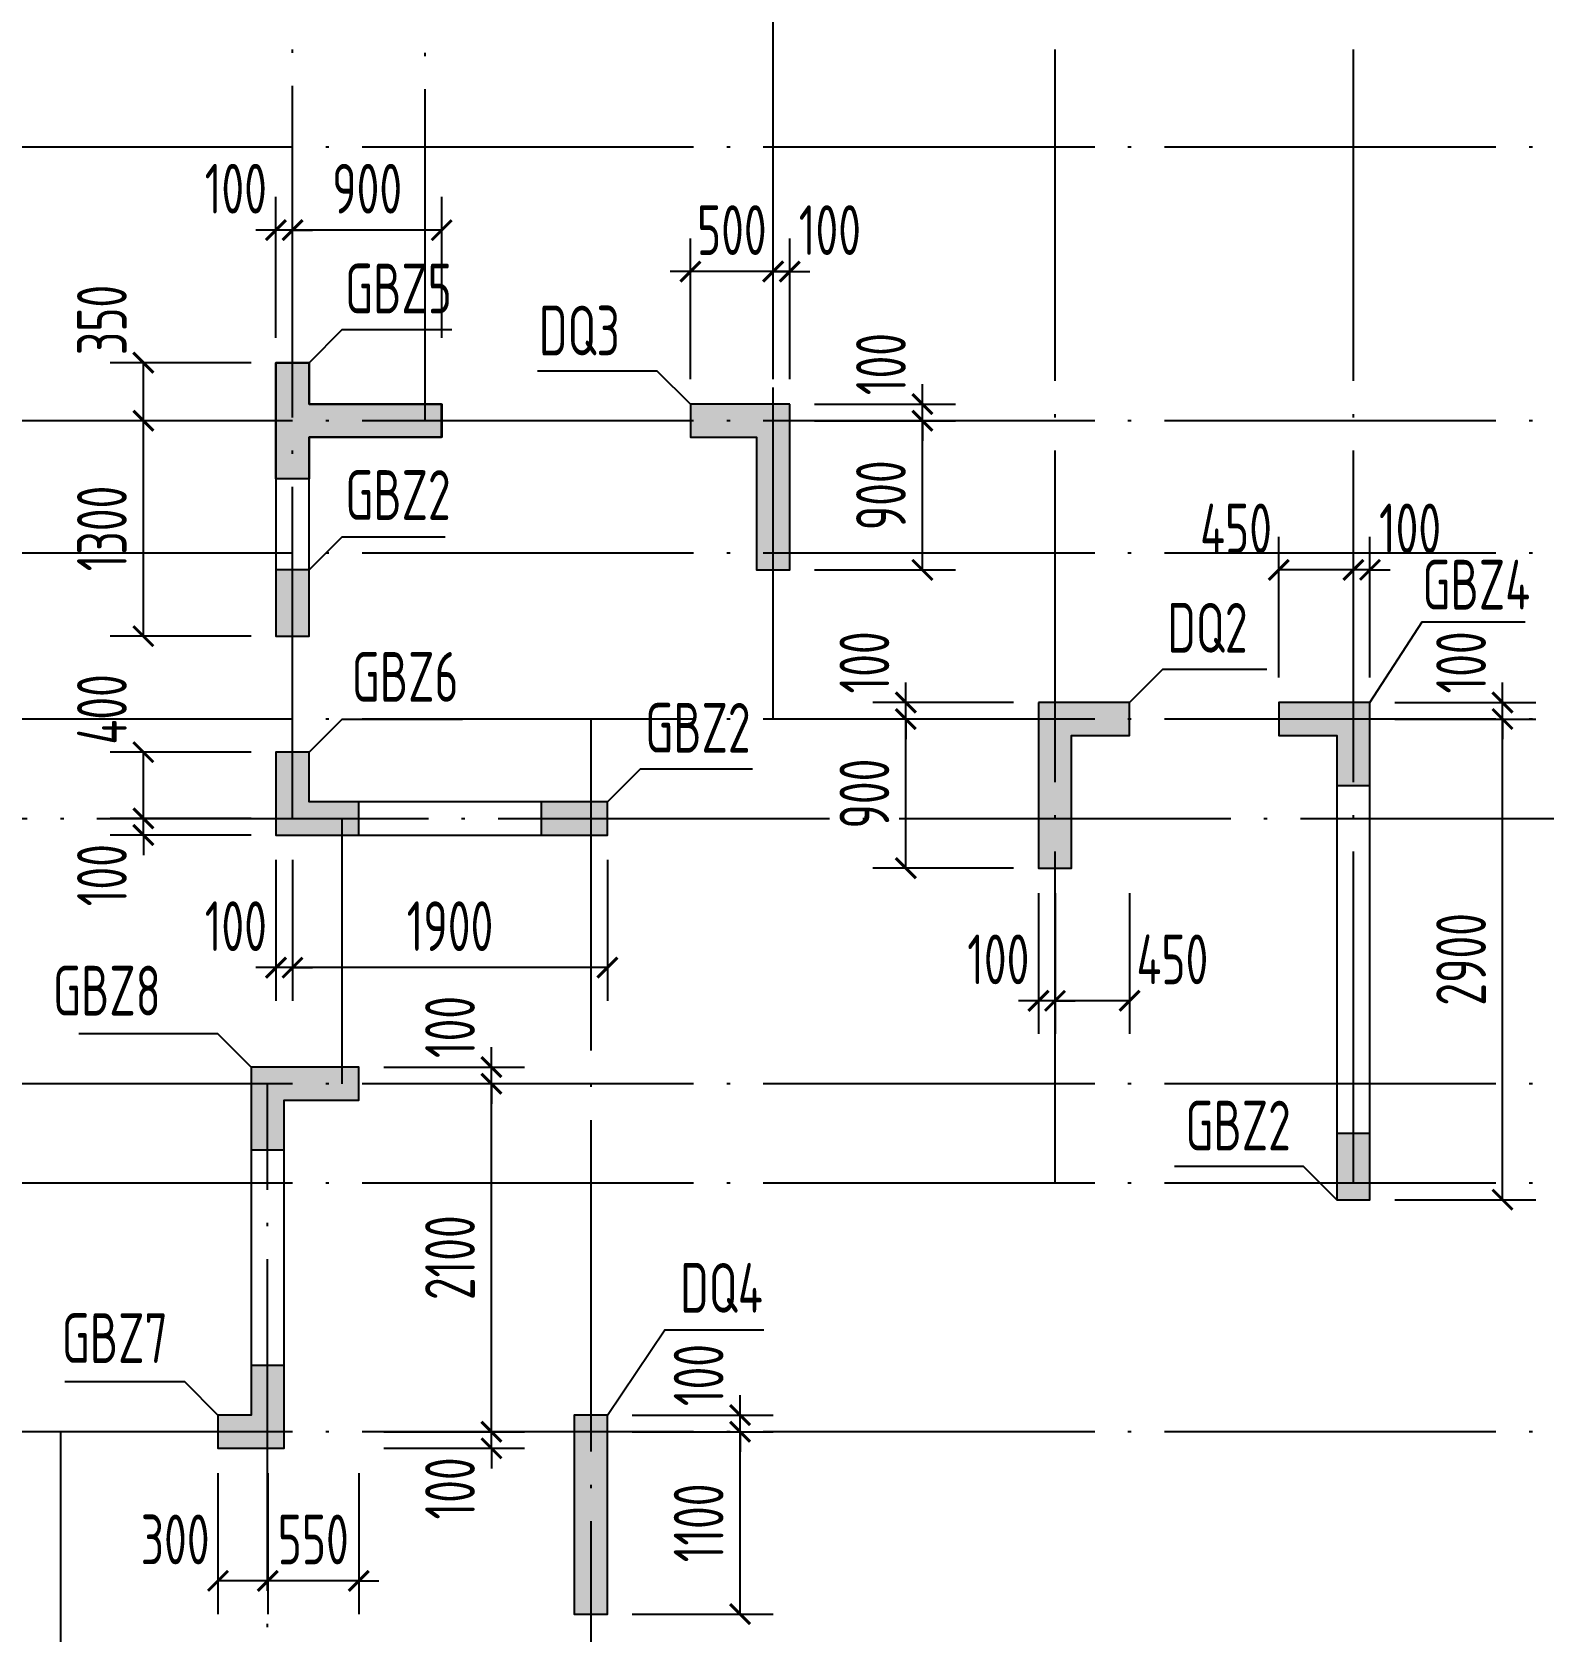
# Model space of a CAD drawing. Extents: x -812054 to 22247, y -644080 to 1003627.
# Drawn here: x -443491 to -434369, y -286469 to -276815 of the extents above; entities that cross this region are included whole.
import ezdxf
from ezdxf.enums import TextEntityAlignment as Align

# ---------------------------------------------------------------- set-up
doc = ezdxf.new("R2010")
doc.units = 0
doc.header["$LTSCALE"] = 1000
doc.linetypes.add('DOTE', pattern=[2.42, 2, -0.2, 0.02, -0.2])
doc.layers.get('0').update_dxf_attribs({"linetype": 'CONTINUOUS'})
doc.layers.get('DEFPOINTS').update_dxf_attribs({"linetype": 'CONTINUOUS'})
for name, color, linetype in [('A-DOTE', 10, 'DOTE'), ('S-Q墙实线', 6, 'CONTINUOUS'), ('S-Q墙标注', 3, 'CONTINUOUS'), ('S-X详图填充', 252, 'CONTINUOUS'), ('S-X详图实线', 4, 'CONTINUOUS'), ('S-Z柱编号', 6, 'CONTINUOUS')]:
    doc.layers.add(name, color=color, linetype=linetype)
doc.styles.add('TSSD_REIN', font='tssdeng.shx', dxfattribs={"width": 0.7, "height": 300, "bigfont": 'tssdchn.shx'})
doc.styles.add('结构文字', font='zstxt.shx', dxfattribs={"width": 0.7, "bigfont": 'zshz.shx'})
doc.dimstyles.new('STRUCK', dxfattribs={"dimtxt": 400, "dimasz": 121, "dimexe": 200, "dimexo": 150, "dimgap": 115, "dimtad": 1, "dimdec": 0, "dimdsep": 46, "dimtxsty": '结构文字', "dimblk": 'ARCHTICK', "dimcen": 400, "dimclrd": 3, "dimclre": 3, "dimclrt": 7, "dimadec": 0, "dimazin": 0, "dimtfac": 1, "dimtdec": 0, "dimtix": 1, "dimtmove": 2, "dimatfit": 3, "dimldrblk": '_DIMX', "dimfxl": 1, "dimtolj": 1, "dimtzin": 0, "dimarcsym": 0})

# ---------------------------------------------------------------- blocks, each defined once
blk = doc.blocks.new('20210726.16395156')
at = {"layer": 'A-DOTE'}
for p, q in [((43500, 13100.3), (43500, 18249.9)), ((44300, 15500), (44300, 18249.9)), ((46400, 13700), (46400, 18249.9)), ((48100, 10900), (48100, 18249.9)), ((49900, 10900), (49900, 18249.9)), ((55600, 17150), (3600, 17150)), ((55600, 15500), (3600, 15500)), ((55600, 14700), (3600, 14700)), ((55600, 13700), (3600, 13700)), ((45299.8, 13700), (45300, 3600)), ((3600, 13100.3), (55600, 13100.3)), ((43800, 11500), (43800, 13100)), ((55600, 11500), (3600, 11500)), ((43350, 3600.2), (43350, 11500)), ((55600, 10900), (3600, 10900)), ((55600, 9400), (3600, 9400)), ((42100, 9400), (42100, 3600))]:
    blk.add_line(p, q, dxfattribs=at)
blk = doc.blocks.new('_ArchTick')
at = {"color": 0, "linetype": 'ByBlock', "const_width": 0.15}
blk.add_lwpolyline([(-0.5, -0.5), (0.5, 0.5)], dxfattribs=at)
blk = doc.blocks.new('*D1750')
at = {"layer": 'DEFPOINTS', "color": 0, "transparency": 16777216}
for p in [(-440018.9, -285260.3), (-439218.9, -285260.3), (-440018.9, -286360.3)]:
    blk.add_point(p, dxfattribs=at)
at = {"layer": 'S-Q墙标注', "color": 3, "lineweight": -2, "transparency": 16777216}
for p, q in [((-439868.9, -285260.3), (-439018.9, -285260.3)), ((-439218.9, -286360.3), (-439218.9, -285260.3)), ((-439868.9, -286360.3), (-439018.9, -286360.3))]:
    blk.add_line(p, q, dxfattribs=at)
at = {"layer": 'S-Q墙标注', "color": 3, "lineweight": -2, "transparency": 16777216, "xscale": 121, "yscale": 121, "zscale": 121}
for p, rotation in [((-439218.9, -285260.3), 90), ((-439218.9, -286360.3), 270)]:
    blk.add_blockref('_ArchTick', p, dxfattribs=dict(at, rotation=rotation))
at = {"layer": 'S-Q墙标注', "color": 7, "transparency": 16777216, "insert": (-439468.9, -285810.3), "char_height": 300, "attachment_point": 5, "rotation": 90, "style": 'TSSD_REIN'}
blk.add_mtext('\\A1;1100', dxfattribs=at)
blk = doc.blocks.new('_DIMX')
blk.add_line((-150, 0), (150, 0))
at = {"const_width": 50}
blk.add_lwpolyline([(-70, -70), (70, 70)], dxfattribs=at)
blk = doc.blocks.new('*D1751')
at = {"layer": 'DEFPOINTS', "color": 0, "transparency": 16777216}
for p in [(-440018.9, -285160.3), (-439218.9, -285160.3), (-440018.9, -285260.3)]:
    blk.add_point(p, dxfattribs=at)
at = {"layer": 'S-Q墙标注', "color": 3, "lineweight": -2, "transparency": 16777216}
for p, q in [((-439218.9, -285160.3), (-439218.9, -285039.3)), ((-439868.9, -285160.3), (-439018.9, -285160.3)), ((-439218.9, -285260.3), (-439218.9, -285160.3)), ((-439868.9, -285260.3), (-439018.9, -285260.3)), ((-439218.9, -285260.3), (-439218.9, -285381.3))]:
    blk.add_line(p, q, dxfattribs=at)
at = {"layer": 'S-Q墙标注', "color": 3, "lineweight": -2, "transparency": 16777216, "xscale": 121, "yscale": 121, "zscale": 121}
for p, rotation in [((-439218.9, -285160.3), 270), ((-439218.9, -285260.3), 90)]:
    blk.add_blockref('_ArchTick', p, dxfattribs=dict(at, rotation=rotation))
at = {"layer": 'S-Q墙标注', "color": 7, "transparency": 16777216, "insert": (-439468.9, -284918.4), "char_height": 300, "attachment_point": 5, "rotation": 90, "style": 'TSSD_REIN'}
blk.add_mtext('\\A1;100', dxfattribs=at)
blk = doc.blocks.new('*D1756')
at = {"layer": 'DEFPOINTS', "color": 0, "transparency": 16777216}
for p in [(-435418.9, -280960.3), (-434618.9, -280960.3), (-435418.9, -283860.3)]:
    blk.add_point(p, dxfattribs=at)
at = {"layer": 'S-Q墙标注', "color": 3, "lineweight": -2, "transparency": 16777216}
for p, q in [((-435268.9, -280960.3), (-434418.9, -280960.3)), ((-434618.9, -283860.3), (-434618.9, -280960.3)), ((-435268.9, -283860.3), (-434418.9, -283860.3))]:
    blk.add_line(p, q, dxfattribs=at)
at = {"layer": 'S-Q墙标注', "color": 3, "lineweight": -2, "transparency": 16777216, "xscale": 121, "yscale": 121, "zscale": 121}
for p, rotation in [((-434618.9, -280960.3), 90), ((-434618.9, -283860.3), 270)]:
    blk.add_blockref('_ArchTick', p, dxfattribs=dict(at, rotation=rotation))
at = {"layer": 'S-Q墙标注', "color": 7, "transparency": 16777216, "insert": (-434868.9, -282410.3), "char_height": 300, "attachment_point": 5, "rotation": 90, "style": 'TSSD_REIN'}
blk.add_mtext('\\A1;2900', dxfattribs=at)
blk = doc.blocks.new('*D1757')
at = {"layer": 'DEFPOINTS', "color": 0, "transparency": 16777216}
for p in [(-435418.9, -280860.3), (-434618.9, -280860.3), (-435418.9, -280960.3)]:
    blk.add_point(p, dxfattribs=at)
at = {"layer": 'S-Q墙标注', "color": 3, "lineweight": -2, "transparency": 16777216}
for p, q in [((-434618.9, -280860.3), (-434618.9, -280739.3)), ((-435268.9, -280860.3), (-434418.9, -280860.3)), ((-434618.9, -280960.3), (-434618.9, -280860.3)), ((-435268.9, -280960.3), (-434418.9, -280960.3)), ((-434618.9, -280960.3), (-434618.9, -281081.3))]:
    blk.add_line(p, q, dxfattribs=at)
at = {"layer": 'S-Q墙标注', "color": 3, "lineweight": -2, "transparency": 16777216, "xscale": 121, "yscale": 121, "zscale": 121}
for p, rotation in [((-434618.9, -280860.3), 270), ((-434618.9, -280960.3), 90)]:
    blk.add_blockref('_ArchTick', p, dxfattribs=dict(at, rotation=rotation))
at = {"layer": 'S-Q墙标注', "color": 7, "transparency": 16777216, "insert": (-434868.9, -280618.4), "char_height": 300, "attachment_point": 5, "rotation": 90, "style": 'TSSD_REIN'}
blk.add_mtext('\\A1;100', dxfattribs=at)
blk = doc.blocks.new('*D1758')
at = {"layer": 'DEFPOINTS', "color": 0, "transparency": 16777216}
for p in [(-435518.9, -280060.3), (-435518.9, -280860.3), (-435418.9, -280860.3)]:
    blk.add_point(p, dxfattribs=at)
at = {"layer": 'S-Q墙标注', "color": 3, "lineweight": -2, "transparency": 16777216}
for p, q in [((-435518.9, -280710.3), (-435518.9, -279860.3)), ((-435418.9, -280710.3), (-435418.9, -279860.3)), ((-435518.9, -280060.3), (-435639.9, -280060.3)), ((-435418.9, -280060.3), (-435518.9, -280060.3)), ((-435418.9, -280060.3), (-435297.9, -280060.3))]:
    blk.add_line(p, q, dxfattribs=at)
at = {"layer": 'S-Q墙标注', "color": 3, "lineweight": -2, "transparency": 16777216, "xscale": 121, "yscale": 121, "zscale": 121}
blk.add_blockref('_ArchTick', (-435518.9, -280060.3), dxfattribs=at)
at = {"layer": 'S-Q墙标注', "color": 3, "lineweight": -2, "transparency": 16777216, "xscale": 121, "yscale": 121, "zscale": 121, "rotation": 180}
blk.add_blockref('_ArchTick', (-435418.9, -280060.3), dxfattribs=at)
at = {"layer": 'S-Q墙标注', "color": 7, "transparency": 16777216, "insert": (-435176.9, -279810.3), "char_height": 300, "attachment_point": 5, "style": 'TSSD_REIN'}
blk.add_mtext('\\A1;100', dxfattribs=at)
blk = doc.blocks.new('*D1759')
at = {"layer": 'DEFPOINTS', "color": 0, "transparency": 16777216}
for p in [(-435968.9, -280060.3), (-435968.9, -280860.3), (-435518.9, -280860.3)]:
    blk.add_point(p, dxfattribs=at)
at = {"layer": 'S-Q墙标注', "color": 3, "lineweight": -2, "transparency": 16777216}
for p, q in [((-435968.9, -280710.3), (-435968.9, -279860.3)), ((-435518.9, -280710.3), (-435518.9, -279860.3)), ((-435518.9, -280060.3), (-435968.9, -280060.3))]:
    blk.add_line(p, q, dxfattribs=at)
at = {"layer": 'S-Q墙标注', "color": 3, "lineweight": -2, "transparency": 16777216, "xscale": 121, "yscale": 121, "zscale": 121, "rotation": 180}
blk.add_blockref('_ArchTick', (-435968.9, -280060.3), dxfattribs=at)
at = {"layer": 'S-Q墙标注', "color": 3, "lineweight": -2, "transparency": 16777216, "xscale": 121, "yscale": 121, "zscale": 121}
blk.add_blockref('_ArchTick', (-435518.9, -280060.3), dxfattribs=at)
at = {"layer": 'S-Q墙标注', "color": 7, "transparency": 16777216, "insert": (-436226.9, -279810.3), "char_height": 300, "attachment_point": 5, "style": 'TSSD_REIN'}
blk.add_mtext('\\A1;450', dxfattribs=at)
blk = doc.blocks.new('*D1760')
at = {"layer": 'DEFPOINTS', "color": 0, "transparency": 16777216}
for p in [(-438218.9, -280960.3), (-437418.9, -280960.3), (-437418.9, -281860.3)]:
    blk.add_point(p, dxfattribs=at)
at = {"layer": 'S-Q墙标注', "color": 3, "lineweight": -2, "transparency": 16777216}
for p, q in [((-437568.9, -280960.3), (-438418.9, -280960.3)), ((-438218.9, -281860.3), (-438218.9, -280960.3)), ((-437568.9, -281860.3), (-438418.9, -281860.3))]:
    blk.add_line(p, q, dxfattribs=at)
at = {"layer": 'S-Q墙标注', "color": 3, "lineweight": -2, "transparency": 16777216, "xscale": 121, "yscale": 121, "zscale": 121}
for p, rotation in [((-438218.9, -280960.3), 90), ((-438218.9, -281860.3), 270)]:
    blk.add_blockref('_ArchTick', p, dxfattribs=dict(at, rotation=rotation))
at = {"layer": 'S-Q墙标注', "color": 7, "transparency": 16777216, "insert": (-438468.9, -281410.3), "char_height": 300, "attachment_point": 5, "rotation": 90, "style": 'TSSD_REIN'}
blk.add_mtext('\\A1;900', dxfattribs=at)
blk = doc.blocks.new('*D1761')
at = {"layer": 'DEFPOINTS', "color": 0, "transparency": 16777216}
for p in [(-438218.9, -280860.3), (-437418.9, -280860.3), (-437418.9, -280960.3)]:
    blk.add_point(p, dxfattribs=at)
at = {"layer": 'S-Q墙标注', "color": 3, "lineweight": -2, "transparency": 16777216}
for p, q in [((-438218.9, -280860.3), (-438218.9, -280739.3)), ((-437568.9, -280860.3), (-438418.9, -280860.3)), ((-438218.9, -280960.3), (-438218.9, -280860.3)), ((-437568.9, -280960.3), (-438418.9, -280960.3)), ((-438218.9, -280960.3), (-438218.9, -281081.3))]:
    blk.add_line(p, q, dxfattribs=at)
at = {"layer": 'S-Q墙标注', "color": 3, "lineweight": -2, "transparency": 16777216, "xscale": 121, "yscale": 121, "zscale": 121}
for p, rotation in [((-438218.9, -280860.3), 270), ((-438218.9, -280960.3), 90)]:
    blk.add_blockref('_ArchTick', p, dxfattribs=dict(at, rotation=rotation))
at = {"layer": 'S-Q墙标注', "color": 7, "transparency": 16777216, "insert": (-438468.9, -280618.4), "char_height": 300, "attachment_point": 5, "rotation": 90, "style": 'TSSD_REIN'}
blk.add_mtext('\\A1;100', dxfattribs=at)
blk = doc.blocks.new('*D1762')
at = {"layer": 'DEFPOINTS', "color": 0, "transparency": 16777216}
for p in [(-437318.9, -281860.3), (-436868.9, -281860.3), (-437318.9, -282660.3)]:
    blk.add_point(p, dxfattribs=at)
at = {"layer": 'S-Q墙标注', "color": 3, "lineweight": -2, "transparency": 16777216}
for p, q in [((-437318.9, -282010.3), (-437318.9, -282860.3)), ((-436868.9, -282010.3), (-436868.9, -282860.3)), ((-436868.9, -282660.3), (-437318.9, -282660.3))]:
    blk.add_line(p, q, dxfattribs=at)
at = {"layer": 'S-Q墙标注', "color": 3, "lineweight": -2, "transparency": 16777216, "xscale": 121, "yscale": 121, "zscale": 121, "rotation": 180}
blk.add_blockref('_ArchTick', (-437318.9, -282660.3), dxfattribs=at)
at = {"layer": 'S-Q墙标注', "color": 3, "lineweight": -2, "transparency": 16777216, "xscale": 121, "yscale": 121, "zscale": 121}
blk.add_blockref('_ArchTick', (-436868.9, -282660.3), dxfattribs=at)
at = {"layer": 'S-Q墙标注', "color": 7, "transparency": 16777216, "insert": (-436610.9, -282410.3), "char_height": 300, "attachment_point": 5, "style": 'TSSD_REIN'}
blk.add_mtext('\\A1;450', dxfattribs=at)
blk = doc.blocks.new('*D1763')
at = {"layer": 'DEFPOINTS', "color": 0, "transparency": 16777216}
for p in [(-437418.9, -281860.3), (-437318.9, -281860.3), (-437418.9, -282660.3)]:
    blk.add_point(p, dxfattribs=at)
at = {"layer": 'S-Q墙标注', "color": 3, "lineweight": -2, "transparency": 16777216}
for p, q in [((-437418.9, -282010.3), (-437418.9, -282860.3)), ((-437318.9, -282010.3), (-437318.9, -282860.3)), ((-437418.9, -282660.3), (-437539.9, -282660.3)), ((-437318.9, -282660.3), (-437418.9, -282660.3)), ((-437318.9, -282660.3), (-437197.9, -282660.3))]:
    blk.add_line(p, q, dxfattribs=at)
at = {"layer": 'S-Q墙标注', "color": 3, "lineweight": -2, "transparency": 16777216, "xscale": 121, "yscale": 121, "zscale": 121}
blk.add_blockref('_ArchTick', (-437418.9, -282660.3), dxfattribs=at)
at = {"layer": 'S-Q墙标注', "color": 3, "lineweight": -2, "transparency": 16777216, "xscale": 121, "yscale": 121, "zscale": 121, "rotation": 180}
blk.add_blockref('_ArchTick', (-437318.9, -282660.3), dxfattribs=at)
at = {"layer": 'S-Q墙标注', "color": 7, "transparency": 16777216, "insert": (-437660.8, -282410.3), "char_height": 300, "attachment_point": 5, "style": 'TSSD_REIN'}
blk.add_mtext('\\A1;100', dxfattribs=at)
blk = doc.blocks.new('*D1764')
at = {"layer": 'DEFPOINTS', "color": 0, "transparency": 16777216}
for p in [(-442818.8, -281560.1), (-442018.8, -281560.1), (-442018.8, -281660.1)]:
    blk.add_point(p, dxfattribs=at)
at = {"layer": 'S-Q墙标注', "color": 3, "lineweight": -2, "transparency": 16777216}
for p, q in [((-442818.8, -281560.1), (-442818.8, -281439.1)), ((-442168.8, -281560.1), (-443018.8, -281560.1)), ((-442818.8, -281660.1), (-442818.8, -281560.1)), ((-442168.8, -281660.1), (-443018.8, -281660.1)), ((-442818.8, -281660.1), (-442818.8, -281781.1))]:
    blk.add_line(p, q, dxfattribs=at)
at = {"layer": 'S-Q墙标注', "color": 3, "lineweight": -2, "transparency": 16777216, "xscale": 121, "yscale": 121, "zscale": 121}
for p, rotation in [((-442818.8, -281560.1), 270), ((-442818.8, -281660.1), 90)]:
    blk.add_blockref('_ArchTick', p, dxfattribs=dict(at, rotation=rotation))
at = {"layer": 'S-Q墙标注', "color": 7, "transparency": 16777216, "insert": (-443068.8, -281902), "char_height": 300, "attachment_point": 5, "rotation": 90, "style": 'TSSD_REIN'}
blk.add_mtext('\\A1;100', dxfattribs=at)
blk = doc.blocks.new('*D1765')
at = {"layer": 'DEFPOINTS', "color": 0, "transparency": 16777216}
for p in [(-442818.8, -281160.1), (-442018.8, -281160.1), (-442018.8, -281560.1)]:
    blk.add_point(p, dxfattribs=at)
at = {"layer": 'S-Q墙标注', "color": 3, "lineweight": -2, "transparency": 16777216}
for p, q in [((-442168.8, -281160.1), (-443018.8, -281160.1)), ((-442818.8, -281560.1), (-442818.8, -281160.1)), ((-442168.8, -281560.1), (-443018.8, -281560.1))]:
    blk.add_line(p, q, dxfattribs=at)
at = {"layer": 'S-Q墙标注', "color": 3, "lineweight": -2, "transparency": 16777216, "xscale": 121, "yscale": 121, "zscale": 121}
for p, rotation in [((-442818.8, -281160.1), 90), ((-442818.8, -281560.1), 270)]:
    blk.add_blockref('_ArchTick', p, dxfattribs=dict(at, rotation=rotation))
at = {"layer": 'S-Q墙标注', "color": 7, "transparency": 16777216, "insert": (-443068.8, -280902), "char_height": 300, "attachment_point": 5, "rotation": 90, "style": 'TSSD_REIN'}
blk.add_mtext('\\A1;400', dxfattribs=at)
blk = doc.blocks.new('*D1766')
at = {"layer": 'DEFPOINTS', "color": 0, "transparency": 16777216}
for p in [(-441918.9, -281660.1), (-440018.9, -281660.1), (-441918.9, -282460.1)]:
    blk.add_point(p, dxfattribs=at)
at = {"layer": 'S-Q墙标注', "color": 3, "lineweight": -2, "transparency": 16777216}
for p, q in [((-441918.9, -281810.1), (-441918.9, -282660.1)), ((-440018.9, -281810.1), (-440018.9, -282660.1)), ((-440018.9, -282460.1), (-441918.9, -282460.1))]:
    blk.add_line(p, q, dxfattribs=at)
at = {"layer": 'S-Q墙标注', "color": 3, "lineweight": -2, "transparency": 16777216, "xscale": 121, "yscale": 121, "zscale": 121, "rotation": 180}
blk.add_blockref('_ArchTick', (-441918.9, -282460.1), dxfattribs=at)
at = {"layer": 'S-Q墙标注', "color": 3, "lineweight": -2, "transparency": 16777216, "xscale": 121, "yscale": 121, "zscale": 121}
blk.add_blockref('_ArchTick', (-440018.9, -282460.1), dxfattribs=at)
at = {"layer": 'S-Q墙标注', "color": 7, "transparency": 16777216, "insert": (-440968.9, -282210.1), "char_height": 300, "attachment_point": 5, "style": 'TSSD_REIN'}
blk.add_mtext('\\A1;1900', dxfattribs=at)
blk = doc.blocks.new('*D1767')
at = {"layer": 'DEFPOINTS', "color": 0, "transparency": 16777216}
for p in [(-442018.8, -281660.1), (-441918.9, -281660.1), (-442018.8, -282460.1)]:
    blk.add_point(p, dxfattribs=at)
at = {"layer": 'S-Q墙标注', "color": 3, "lineweight": -2, "transparency": 16777216}
for p, q in [((-442018.8, -281810.1), (-442018.8, -282660.1)), ((-441918.9, -281810.1), (-441918.9, -282660.1)), ((-442018.8, -282460.1), (-442139.8, -282460.1)), ((-441918.9, -282460.1), (-442018.8, -282460.1)), ((-441918.9, -282460.1), (-441797.9, -282460.1))]:
    blk.add_line(p, q, dxfattribs=at)
at = {"layer": 'S-Q墙标注', "color": 3, "lineweight": -2, "transparency": 16777216, "xscale": 121, "yscale": 121, "zscale": 121}
blk.add_blockref('_ArchTick', (-442018.8, -282460.1), dxfattribs=at)
at = {"layer": 'S-Q墙标注', "color": 3, "lineweight": -2, "transparency": 16777216, "xscale": 121, "yscale": 121, "zscale": 121, "rotation": 180}
blk.add_blockref('_ArchTick', (-441918.9, -282460.1), dxfattribs=at)
at = {"layer": 'S-Q墙标注', "color": 7, "transparency": 16777216, "insert": (-442260.8, -282210.1), "char_height": 300, "attachment_point": 5, "style": 'TSSD_REIN'}
blk.add_mtext('\\A1;100', dxfattribs=at)
blk = doc.blocks.new('*D1768')
at = {"layer": 'DEFPOINTS', "color": 0, "transparency": 16777216}
for p in [(-438918.9, -279160.3), (-438118.9, -279160.3), (-438918.9, -280060.3)]:
    blk.add_point(p, dxfattribs=at)
at = {"layer": 'S-Q墙标注', "color": 3, "lineweight": -2, "transparency": 16777216}
for p, q in [((-438768.9, -279160.3), (-437918.9, -279160.3)), ((-438118.9, -280060.3), (-438118.9, -279160.3)), ((-438768.9, -280060.3), (-437918.9, -280060.3))]:
    blk.add_line(p, q, dxfattribs=at)
at = {"layer": 'S-Q墙标注', "color": 3, "lineweight": -2, "transparency": 16777216, "xscale": 121, "yscale": 121, "zscale": 121}
for p, rotation in [((-438118.9, -279160.3), 90), ((-438118.9, -280060.3), 270)]:
    blk.add_blockref('_ArchTick', p, dxfattribs=dict(at, rotation=rotation))
at = {"layer": 'S-Q墙标注', "color": 7, "transparency": 16777216, "insert": (-438368.9, -279610.3), "char_height": 300, "attachment_point": 5, "rotation": 90, "style": 'TSSD_REIN'}
blk.add_mtext('\\A1;900', dxfattribs=at)
blk = doc.blocks.new('*D1769')
at = {"layer": 'DEFPOINTS', "color": 0, "transparency": 16777216}
for p in [(-438918.9, -279060.3), (-438118.9, -279060.3), (-438918.9, -279160.3)]:
    blk.add_point(p, dxfattribs=at)
at = {"layer": 'S-Q墙标注', "color": 3, "lineweight": -2, "transparency": 16777216}
for p, q in [((-438118.9, -279060.3), (-438118.9, -278939.3)), ((-438768.9, -279060.3), (-437918.9, -279060.3)), ((-438118.9, -279160.3), (-438118.9, -279060.3)), ((-438768.9, -279160.3), (-437918.9, -279160.3)), ((-438118.9, -279160.3), (-438118.9, -279281.3))]:
    blk.add_line(p, q, dxfattribs=at)
at = {"layer": 'S-Q墙标注', "color": 3, "lineweight": -2, "transparency": 16777216, "xscale": 121, "yscale": 121, "zscale": 121}
for p, rotation in [((-438118.9, -279060.3), 270), ((-438118.9, -279160.3), 90)]:
    blk.add_blockref('_ArchTick', p, dxfattribs=dict(at, rotation=rotation))
at = {"layer": 'S-Q墙标注', "color": 7, "transparency": 16777216, "insert": (-438368.9, -278818.4), "char_height": 300, "attachment_point": 5, "rotation": 90, "style": 'TSSD_REIN'}
blk.add_mtext('\\A1;100', dxfattribs=at)
blk = doc.blocks.new('*D1770')
at = {"layer": 'DEFPOINTS', "color": 0, "transparency": 16777216}
for p in [(-439018.9, -278260.3), (-439018.9, -279060.3), (-438918.9, -279060.3)]:
    blk.add_point(p, dxfattribs=at)
at = {"layer": 'S-Q墙标注', "color": 3, "lineweight": -2, "transparency": 16777216}
for p, q in [((-439018.9, -278910.3), (-439018.9, -278060.3)), ((-438918.9, -278910.3), (-438918.9, -278060.3)), ((-439018.9, -278260.3), (-439139.9, -278260.3)), ((-438918.9, -278260.3), (-439018.9, -278260.3)), ((-438918.9, -278260.3), (-438797.9, -278260.3))]:
    blk.add_line(p, q, dxfattribs=at)
at = {"layer": 'S-Q墙标注', "color": 3, "lineweight": -2, "transparency": 16777216, "xscale": 121, "yscale": 121, "zscale": 121}
blk.add_blockref('_ArchTick', (-439018.9, -278260.3), dxfattribs=at)
at = {"layer": 'S-Q墙标注', "color": 3, "lineweight": -2, "transparency": 16777216, "xscale": 121, "yscale": 121, "zscale": 121, "rotation": 180}
blk.add_blockref('_ArchTick', (-438918.9, -278260.3), dxfattribs=at)
at = {"layer": 'S-Q墙标注', "color": 7, "transparency": 16777216, "insert": (-438676.9, -278010.3), "char_height": 300, "attachment_point": 5, "style": 'TSSD_REIN'}
blk.add_mtext('\\A1;100', dxfattribs=at)
blk = doc.blocks.new('*D1771')
at = {"layer": 'DEFPOINTS', "color": 0, "transparency": 16777216}
for p in [(-439518.8, -278260.3), (-439518.8, -279060.3), (-439018.9, -279060.3)]:
    blk.add_point(p, dxfattribs=at)
at = {"layer": 'S-Q墙标注', "color": 3, "lineweight": -2, "transparency": 16777216}
for p, q in [((-439518.8, -278910.3), (-439518.8, -278060.3)), ((-439018.9, -278910.3), (-439018.9, -278060.3)), ((-439518.8, -278260.3), (-439639.8, -278260.3)), ((-439018.9, -278260.3), (-439518.8, -278260.3)), ((-439018.9, -278260.3), (-438897.9, -278260.3))]:
    blk.add_line(p, q, dxfattribs=at)
at = {"layer": 'S-Q墙标注', "color": 3, "lineweight": -2, "transparency": 16777216, "xscale": 121, "yscale": 121, "zscale": 121}
blk.add_blockref('_ArchTick', (-439518.8, -278260.3), dxfattribs=at)
at = {"layer": 'S-Q墙标注', "color": 3, "lineweight": -2, "transparency": 16777216, "xscale": 121, "yscale": 121, "zscale": 121, "rotation": 180}
blk.add_blockref('_ArchTick', (-439018.9, -278260.3), dxfattribs=at)
at = {"layer": 'S-Q墙标注', "color": 7, "transparency": 16777216, "insert": (-439268.8, -278010.3), "char_height": 300, "attachment_point": 5, "style": 'TSSD_REIN'}
blk.add_mtext('\\A1;500', dxfattribs=at)
blk = doc.blocks.new('*D1772')
at = {"layer": 'DEFPOINTS', "color": 0, "transparency": 16777216}
for p in [(-441518.8, -285260.3), (-440718.8, -285260.3), (-441518.8, -285360.3)]:
    blk.add_point(p, dxfattribs=at)
at = {"layer": 'S-Q墙标注', "color": 3, "lineweight": -2, "transparency": 16777216}
for p, q in [((-440718.8, -285260.3), (-440718.8, -285139.3)), ((-441368.8, -285260.3), (-440518.8, -285260.3)), ((-440718.8, -285360.3), (-440718.8, -285260.3)), ((-441368.8, -285360.3), (-440518.8, -285360.3)), ((-440718.8, -285360.3), (-440718.8, -285481.3))]:
    blk.add_line(p, q, dxfattribs=at)
at = {"layer": 'S-Q墙标注', "color": 3, "lineweight": -2, "transparency": 16777216, "xscale": 121, "yscale": 121, "zscale": 121}
for p, rotation in [((-440718.8, -285260.3), 270), ((-440718.8, -285360.3), 90)]:
    blk.add_blockref('_ArchTick', p, dxfattribs=dict(at, rotation=rotation))
at = {"layer": 'S-Q墙标注', "color": 7, "transparency": 16777216, "insert": (-440968.8, -285602.3), "char_height": 300, "attachment_point": 5, "rotation": 90, "style": 'TSSD_REIN'}
blk.add_mtext('\\A1;100', dxfattribs=at)
blk = doc.blocks.new('*D1773')
at = {"layer": 'DEFPOINTS', "color": 0, "transparency": 16777216}
for p in [(-441518.8, -283160.3), (-440718.8, -283160.3), (-441518.8, -285260.3)]:
    blk.add_point(p, dxfattribs=at)
at = {"layer": 'S-Q墙标注', "color": 3, "lineweight": -2, "transparency": 16777216}
for p, q in [((-441368.8, -283160.3), (-440518.8, -283160.3)), ((-440718.8, -285260.3), (-440718.8, -283160.3)), ((-441368.8, -285260.3), (-440518.8, -285260.3))]:
    blk.add_line(p, q, dxfattribs=at)
at = {"layer": 'S-Q墙标注', "color": 3, "lineweight": -2, "transparency": 16777216, "xscale": 121, "yscale": 121, "zscale": 121}
for p, rotation in [((-440718.8, -283160.3), 90), ((-440718.8, -285260.3), 270)]:
    blk.add_blockref('_ArchTick', p, dxfattribs=dict(at, rotation=rotation))
at = {"layer": 'S-Q墙标注', "color": 7, "transparency": 16777216, "insert": (-440968.8, -284210.3), "char_height": 300, "attachment_point": 5, "rotation": 90, "style": 'TSSD_REIN'}
blk.add_mtext('\\A1;2100', dxfattribs=at)
blk = doc.blocks.new('*D1774')
at = {"layer": 'DEFPOINTS', "color": 0, "transparency": 16777216}
for p in [(-441518.8, -283060.3), (-440718.8, -283060.3), (-441518.8, -283160.3)]:
    blk.add_point(p, dxfattribs=at)
at = {"layer": 'S-Q墙标注', "color": 3, "lineweight": -2, "transparency": 16777216}
for p, q in [((-440718.8, -283060.3), (-440718.8, -282939.3)), ((-441368.8, -283060.3), (-440518.8, -283060.3)), ((-440718.8, -283160.3), (-440718.8, -283060.3)), ((-441368.8, -283160.3), (-440518.8, -283160.3)), ((-440718.8, -283160.3), (-440718.8, -283281.3))]:
    blk.add_line(p, q, dxfattribs=at)
at = {"layer": 'S-Q墙标注', "color": 3, "lineweight": -2, "transparency": 16777216, "xscale": 121, "yscale": 121, "zscale": 121}
for p, rotation in [((-440718.8, -283060.3), 270), ((-440718.8, -283160.3), 90)]:
    blk.add_blockref('_ArchTick', p, dxfattribs=dict(at, rotation=rotation))
at = {"layer": 'S-Q墙标注', "color": 7, "transparency": 16777216, "insert": (-440968.8, -282818.4), "char_height": 300, "attachment_point": 5, "rotation": 90, "style": 'TSSD_REIN'}
blk.add_mtext('\\A1;100', dxfattribs=at)
blk = doc.blocks.new('*D2300')
at = {"layer": 'DEFPOINTS', "color": 0, "transparency": 16777216}
for p in [(-442068.8, -285360.4), (-441518.9, -285360.4), (-442068.8, -286160.4)]:
    blk.add_point(p, dxfattribs=at)
at = {"layer": 'S-Q墙标注', "color": 3, "lineweight": -2, "transparency": 16777216}
for p, q in [((-442068.8, -285510.4), (-442068.8, -286360.4)), ((-441518.9, -285510.4), (-441518.9, -286360.4)), ((-442068.8, -286160.4), (-442189.8, -286160.4)), ((-441518.9, -286160.4), (-442068.8, -286160.4)), ((-441518.9, -286160.4), (-441397.9, -286160.4))]:
    blk.add_line(p, q, dxfattribs=at)
at = {"layer": 'S-Q墙标注', "color": 3, "lineweight": -2, "transparency": 16777216, "xscale": 121, "yscale": 121, "zscale": 121}
blk.add_blockref('_ArchTick', (-442068.8, -286160.4), dxfattribs=at)
at = {"layer": 'S-Q墙标注', "color": 3, "lineweight": -2, "transparency": 16777216, "xscale": 121, "yscale": 121, "zscale": 121, "rotation": 180}
blk.add_blockref('_ArchTick', (-441518.9, -286160.4), dxfattribs=at)
at = {"layer": 'S-Q墙标注', "color": 7, "transparency": 16777216, "insert": (-441793.8, -285910.4), "char_height": 300, "attachment_point": 5, "style": 'TSSD_REIN'}
blk.add_mtext('\\A1;550', dxfattribs=at)
blk = doc.blocks.new('*D2301')
at = {"layer": 'DEFPOINTS', "color": 0, "transparency": 16777216}
for p in [(-442368.8, -285360.4), (-442068.8, -285360.4), (-442368.8, -286160.4)]:
    blk.add_point(p, dxfattribs=at)
at = {"layer": 'S-Q墙标注', "color": 3, "lineweight": -2, "transparency": 16777216}
for p, q in [((-442368.8, -285510.4), (-442368.8, -286360.4)), ((-442068.8, -285510.4), (-442068.8, -286360.4)), ((-442068.8, -286160.4), (-442368.8, -286160.4))]:
    blk.add_line(p, q, dxfattribs=at)
at = {"layer": 'S-Q墙标注', "color": 3, "lineweight": -2, "transparency": 16777216, "xscale": 121, "yscale": 121, "zscale": 121, "rotation": 180}
blk.add_blockref('_ArchTick', (-442368.8, -286160.4), dxfattribs=at)
at = {"layer": 'S-Q墙标注', "color": 3, "lineweight": -2, "transparency": 16777216, "xscale": 121, "yscale": 121, "zscale": 121}
blk.add_blockref('_ArchTick', (-442068.8, -286160.4), dxfattribs=at)
at = {"layer": 'S-Q墙标注', "color": 7, "transparency": 16777216, "insert": (-442626.9, -285910.4), "char_height": 300, "attachment_point": 5, "style": 'TSSD_REIN'}
blk.add_mtext('\\A1;300', dxfattribs=at)
blk = doc.blocks.new('*D2386')
at = {"layer": 'DEFPOINTS', "color": 0, "transparency": 16777216}
for p in [(-442818.9, -279160.3), (-442018.9, -279160.3), (-442018.9, -280460.3)]:
    blk.add_point(p, dxfattribs=at)
at = {"layer": 'S-Q墙标注', "color": 3, "lineweight": -2, "transparency": 16777216}
for p, q in [((-442168.9, -279160.3), (-443018.9, -279160.3)), ((-442818.9, -280460.3), (-442818.9, -279160.3)), ((-442168.9, -280460.3), (-443018.9, -280460.3))]:
    blk.add_line(p, q, dxfattribs=at)
at = {"layer": 'S-Q墙标注', "color": 3, "lineweight": -2, "transparency": 16777216, "xscale": 121, "yscale": 121, "zscale": 121}
for p, rotation in [((-442818.9, -279160.3), 90), ((-442818.9, -280460.3), 270)]:
    blk.add_blockref('_ArchTick', p, dxfattribs=dict(at, rotation=rotation))
at = {"layer": 'S-Q墙标注', "color": 7, "transparency": 16777216, "insert": (-443068.9, -279810.3), "char_height": 300, "attachment_point": 5, "rotation": 90, "style": 'TSSD_REIN'}
blk.add_mtext('\\A1;1300', dxfattribs=at)
blk = doc.blocks.new('*D2387')
at = {"layer": 'DEFPOINTS', "color": 0, "transparency": 16777216}
for p in [(-442818.9, -278810.3), (-442018.9, -278810.3), (-442018.9, -279160.3)]:
    blk.add_point(p, dxfattribs=at)
at = {"layer": 'S-Q墙标注', "color": 3, "lineweight": -2, "transparency": 16777216}
for p, q in [((-442168.9, -278810.3), (-443018.9, -278810.3)), ((-442818.9, -279160.3), (-442818.9, -278810.3)), ((-442168.9, -279160.3), (-443018.9, -279160.3))]:
    blk.add_line(p, q, dxfattribs=at)
at = {"layer": 'S-Q墙标注', "color": 3, "lineweight": -2, "transparency": 16777216, "xscale": 121, "yscale": 121, "zscale": 121}
for p, rotation in [((-442818.9, -278810.3), 90), ((-442818.9, -279160.3), 270)]:
    blk.add_blockref('_ArchTick', p, dxfattribs=dict(at, rotation=rotation))
at = {"layer": 'S-Q墙标注', "color": 7, "transparency": 16777216, "insert": (-443068.9, -278552.3), "char_height": 300, "attachment_point": 5, "rotation": 90, "style": 'TSSD_REIN'}
blk.add_mtext('\\A1;350', dxfattribs=at)
blk = doc.blocks.new('*D2388')
at = {"layer": 'DEFPOINTS', "color": 0, "transparency": 16777216}
for p in [(-441918.8, -278010.3), (-441918.8, -278810.3), (-441018.7, -278810.3)]:
    blk.add_point(p, dxfattribs=at)
at = {"layer": 'S-Q墙标注', "color": 3, "lineweight": -2, "transparency": 16777216}
for p, q in [((-441918.8, -278660.3), (-441918.8, -277810.3)), ((-441018.7, -278660.3), (-441018.7, -277810.3)), ((-441018.7, -278010.3), (-441918.8, -278010.3))]:
    blk.add_line(p, q, dxfattribs=at)
at = {"layer": 'S-Q墙标注', "color": 3, "lineweight": -2, "transparency": 16777216, "xscale": 121, "yscale": 121, "zscale": 121, "rotation": 180}
blk.add_blockref('_ArchTick', (-441918.8, -278010.3), dxfattribs=at)
at = {"layer": 'S-Q墙标注', "color": 3, "lineweight": -2, "transparency": 16777216, "xscale": 121, "yscale": 121, "zscale": 121}
blk.add_blockref('_ArchTick', (-441018.7, -278010.3), dxfattribs=at)
at = {"layer": 'S-Q墙标注', "color": 7, "transparency": 16777216, "insert": (-441468.8, -277760.3), "char_height": 300, "attachment_point": 5, "style": 'TSSD_REIN'}
blk.add_mtext('\\A1;900', dxfattribs=at)
blk = doc.blocks.new('*D2389')
at = {"layer": 'DEFPOINTS', "color": 0, "transparency": 16777216}
for p in [(-442018.9, -278010.3), (-442018.9, -278810.3), (-441918.8, -278810.3)]:
    blk.add_point(p, dxfattribs=at)
at = {"layer": 'S-Q墙标注', "color": 3, "lineweight": -2, "transparency": 16777216}
for p, q in [((-442018.9, -278660.3), (-442018.9, -277810.3)), ((-441918.8, -278660.3), (-441918.8, -277810.3)), ((-442018.9, -278010.3), (-442139.9, -278010.3)), ((-441918.8, -278010.3), (-442018.9, -278010.3)), ((-441918.8, -278010.3), (-441797.8, -278010.3))]:
    blk.add_line(p, q, dxfattribs=at)
at = {"layer": 'S-Q墙标注', "color": 3, "lineweight": -2, "transparency": 16777216, "xscale": 121, "yscale": 121, "zscale": 121}
blk.add_blockref('_ArchTick', (-442018.9, -278010.3), dxfattribs=at)
at = {"layer": 'S-Q墙标注', "color": 3, "lineweight": -2, "transparency": 16777216, "xscale": 121, "yscale": 121, "zscale": 121, "rotation": 180}
blk.add_blockref('_ArchTick', (-441918.8, -278010.3), dxfattribs=at)
at = {"layer": 'S-Q墙标注', "color": 7, "transparency": 16777216, "insert": (-442260.8, -277760.3), "char_height": 300, "attachment_point": 5, "style": 'TSSD_REIN'}
blk.add_mtext('\\A1;100', dxfattribs=at)

msp = doc.modelspace()

# ---------------------------------------------------------------- hatches: boundary and pattern name
at = {"layer": 'S-X详图填充'}
h = msp.add_hatch(color=256, dxfattribs=at)
h.dxf.hatch_style = 1
h.paths.add_polyline_path([(-441818.85, -279510.79), (-442018.85, -279510.79), (-442018.85, -278810.33), (-441818.85, -278810.33), (-441818.85, -279060.33), (-441018.73, -279060.33), (-441018.73, -279260.33), (-441818.85, -279260.33)])
h = msp.add_hatch(color=256, dxfattribs=at)
h.dxf.hatch_style = 1
h.paths.add_polyline_path([(-438918.85, -279060.33), (-439518.77, -279060.33), (-439518.77, -279260.33), (-439118.85, -279260.33), (-439118.85, -280060.33), (-438918.85, -280060.33)])
h = msp.add_hatch(color=256, dxfattribs=at)
h.dxf.hatch_style = 1
h.paths.add_polyline_path([(-441818.85, -280060.33), (-442018.85, -280060.33), (-442018.85, -280460.33), (-441818.85, -280460.33)])
h = msp.add_hatch(color=256, dxfattribs=at)
h.dxf.hatch_style = 1
h.paths.add_polyline_path([(-437418.86, -280860.33), (-437418.86, -281860.33), (-437218.86, -281860.33), (-437218.86, -281060.33), (-436868.94, -281060.33), (-436868.94, -280860.33)])
h = msp.add_hatch(color=256, dxfattribs=at)
h.dxf.hatch_style = 1
h.paths.add_polyline_path([(-435618.85, -281360.33), (-435418.85, -281360.33), (-435418.85, -280860.33), (-435968.85, -280860.33), (-435968.85, -281060.33), (-435618.85, -281060.33)])
h = msp.add_hatch(color=256, dxfattribs=at)
h.dxf.hatch_style = 1
h.paths.add_polyline_path([(-441518.85, -281660.06), (-441518.85, -281460.06), (-441818.85, -281460.06), (-441818.85, -281160.06), (-442018.85, -281160.06), (-442018.85, -281660.06)])
h = msp.add_hatch(color=256, dxfattribs=at)
h.dxf.hatch_style = 1
h.paths.add_polyline_path([(-440418.85, -281460.06), (-440418.85, -281660.06), (-440018.85, -281660.06), (-440018.85, -281460.06)])
h = msp.add_hatch(color=256, dxfattribs=at)
h.dxf.hatch_style = 1
h.paths.add_polyline_path([(-442168.85, -283560.33), (-441968.85, -283560.33), (-441968.85, -283260.33), (-441518.98, -283260.33), (-441518.98, -283060.33), (-442168.85, -283060.33)])
h = msp.add_hatch(color=256, dxfattribs=at)
h.dxf.hatch_style = 1
h.paths.add_polyline_path([(-435418.85, -283460.33), (-435618.85, -283460.33), (-435618.85, -283860.33), (-435418.85, -283860.33)])
h = msp.add_hatch(color=256, dxfattribs=at)
h.dxf.hatch_style = 1
h.paths.add_polyline_path([(-441968.85, -284860.33), (-442168.85, -284860.33), (-442168.85, -285160.33), (-442368.85, -285160.33), (-442368.85, -285360.33), (-441968.85, -285360.33)])
h = msp.add_hatch(color=256, dxfattribs=at)
h.dxf.hatch_style = 1
h.paths.add_polyline_path([(-440218.86, -286360.33), (-440018.86, -286360.33), (-440018.86, -285160.33), (-440218.86, -285160.33)])

# ---------------------------------------------------------------- linework, layer by layer
at = {"layer": 'S-Q墙实线'}
for points in [[(-442018.85, -279160.33), (-442018.85, -280460.33), (-441818.85, -280460.33), (-441818.85, -279260.33), (-441019.24, -279260.33), (-441019.24, -279060.33), (-441818.85, -279060.33), (-441818.85, -278810.33), (-442018.85, -278810.33)], [(-438918.85, -279060.33), (-439518.77, -279060.33), (-439518.77, -279260.33), (-439118.85, -279260.33), (-439118.85, -280060.33), (-438918.85, -280060.33)], [(-437418.86, -280860.33), (-437418.86, -281860.33), (-437218.86, -281860.33), (-437218.86, -281060.33), (-436868.94, -281060.33), (-436868.94, -280860.33)], [(-435418.85, -280860.33), (-435968.85, -280860.33), (-435968.85, -281060.33), (-435618.85, -281060.33), (-435618.85, -283860.33), (-435418.85, -283860.33)], [(-441818.85, -281460.06), (-441818.85, -281160.06), (-442018.85, -281160.06), (-442018.85, -281660.06), (-441618.98, -281660.06), (-440018.85, -281660.06), (-440018.85, -281460.06), (-441618.98, -281460.06)], [(-442168.85, -285160.33), (-442368.85, -285160.33), (-442368.85, -285360.33), (-441968.85, -285360.33), (-441968.85, -283260.33), (-441518.98, -283260.33), (-441518.98, -283060.33), (-442168.85, -283060.33)], [(-440018.86, -286360.33), (-440018.86, -285160.33), (-440218.86, -285160.33), (-440218.86, -286360.33)]]:
    msp.add_lwpolyline(points, close=True, dxfattribs=at)
at = {"layer": 'S-X详图实线'}
for points in [[(-441818.85, -279510.79), (-442018.85, -279510.79), (-442018.85, -278810.33), (-441818.85, -278810.33), (-441818.85, -279060.33), (-441018.73, -279060.33), (-441018.73, -279260.33), (-441818.85, -279260.33), (-441818.85, -279260.33)], [(-438918.85, -279060.33), (-439518.77, -279060.33), (-439518.77, -279260.33), (-439118.85, -279260.33), (-439118.85, -280060.33), (-438918.85, -280060.33), (-438918.85, -279060.33)], [(-441818.85, -280060.33), (-442018.85, -280060.33), (-442018.85, -280460.33), (-441818.85, -280460.33), (-441818.85, -280060.33)], [(-437418.86, -280860.33), (-437418.86, -281860.33), (-437218.86, -281860.33), (-437218.86, -281060.33), (-436868.94, -281060.33), (-436868.94, -280860.33), (-437418.86, -280860.33)], [(-435618.85, -281360.33), (-435418.85, -281360.33), (-435418.85, -280860.33), (-435968.85, -280860.33), (-435968.85, -281060.33), (-435618.85, -281060.33), (-435618.85, -281360.33)], [(-441518.85, -281660.06), (-441518.85, -281460.06), (-441818.85, -281460.06), (-441818.85, -281160.06), (-442018.85, -281160.06), (-442018.85, -281660.06), (-441518.85, -281660.06)], [(-440418.85, -281460.06), (-440418.85, -281660.06), (-440018.85, -281660.06), (-440018.85, -281460.06), (-440418.85, -281460.06)], [(-442168.85, -283560.33), (-441968.85, -283560.33), (-441968.85, -283260.33), (-441518.98, -283260.33), (-441518.98, -283060.33), (-442168.85, -283060.33), (-442168.85, -283560.33)], [(-435418.85, -283460.33), (-435618.85, -283460.33), (-435618.85, -283860.33), (-435418.85, -283860.33), (-435418.85, -283460.33)], [(-441968.85, -284860.33), (-442168.85, -284860.33), (-442168.85, -285160.33), (-442368.85, -285160.33), (-442368.85, -285360.33), (-441968.85, -285360.33), (-441968.85, -284860.33)], [(-440218.86, -286360.33), (-440018.86, -286360.33), (-440018.86, -285160.33), (-440218.86, -285160.33), (-440218.86, -286360.33)]]:
    msp.add_lwpolyline(points, close=True, dxfattribs=at)
at = {"layer": 'S-Z柱编号', "color": 7}
for points in [[(-441818.85, -278810.33), (-441618.85, -278610.33), (-440957.24, -278610.33)], [(-439518.77, -279060.33), (-439718.77, -278860.33), (-440440.3, -278860.33)], [(-441818.85, -280060.33), (-441618.85, -279860.33), (-440998.76, -279860.33)], [(-435418.85, -280860.33), (-435103.27, -280373.14), (-434483.19, -280373.14)], [(-436868.94, -280860.33), (-436668.94, -280660.33), (-436040.52, -280660.33)], [(-441818.85, -281160.06), (-441618.85, -280960.06), (-440894.24, -280960.06)], [(-440018.85, -281460.06), (-439818.85, -281260.06), (-439144.46, -281260.06)], [(-442168.85, -283060.33), (-442368.85, -282860.33), (-443208.85, -282860.33)], [(-435618.86, -283860.33), (-435818.86, -283660.33), (-436598.77, -283660.33)], [(-440018.86, -285160.33), (-439672.8, -284645.89), (-439075.29, -284645.89)], [(-442368.85, -285160.33), (-442568.85, -284960.33), (-443293.51, -284960.33)]]:
    msp.add_lwpolyline(points, dxfattribs=at)

# ---------------------------------------------------------------- block references
at = {"layer": 'A-DOTE'}
msp.add_blockref('20210726.16395156', (-485418.85, -294660.38), dxfattribs=at)

# ---------------------------------------------------------------- texts
at = {"layer": 'S-Z柱编号', "color": 7, "style": 'TSSD_REIN', "width": 0.7}
for s, p in [('GBZ5', (-441602.43, -278602.58)), ('DQ3', (-440432.61, -278855.89)), ('GBZ2', (-441601.01, -279848.62)), ('GBZ4', (-435102.44, -280389.45)), ('DQ2', (-436641.45, -280649.54)), ('GBZ6', (-441561.96, -280945.85)), ('GBZ2', (-439791.56, -281252.92)), ('GBZ8', (-443364.53, -282839.11)), ('GBZ2', (-436532.71, -283653.15)), ('DQ4', (-439580.21, -284632.19)), ('GBZ7', (-443311.32, -284935.36))]:
    msp.add_text(s, height=300, dxfattribs=at).set_placement(p, align=Align.BOTTOM_LEFT)

# ---------------------------------------------------------------- dimensions: what is measured, and where the dimension line sits
at = {"layer": 'S-Q墙标注'}
for base, p1, p2, angle, picture, middle in [((-442018.85, -278010.33), (-441918.84, -278810.33), (-442018.85, -278810.33), 180, '*D2389', (-442260.77, -277760.33)), ((-439018.85, -278260.33), (-438918.85, -279060.33), (-439018.85, -279060.33), 180, '*D1770', (-438676.93, -278010.33)), ((-442818.85, -278810.33), (-442018.85, -279160.33), (-442018.85, -278810.33), 90, '*D2387', (-443068.85, -278552.26)), ((-438118.85, -279060.33), (-438918.85, -279160.33), (-438918.85, -279060.33), 90, '*D1769', (-438368.85, -278818.41)), ((-435968.86, -280060.33), (-435518.85, -280860.33), (-435968.86, -280860.33), 180, '*D1759', (-436226.94, -279810.33)), ((-435518.85, -280060.33), (-435418.86, -280860.33), (-435518.85, -280860.33), 180, '*D1758', (-435176.94, -279810.33)), ((-438218.86, -280860.33), (-437418.86, -280960.33), (-437418.86, -280860.33), 90, '*D1761', (-438468.86, -280618.41)), ((-434618.86, -280860.33), (-435418.86, -280960.33), (-435418.86, -280860.33), 90, '*D1757', (-434868.86, -280618.41)), ((-442818.85, -281160.06), (-442018.85, -281560.06), (-442018.85, -281160.06), 90, '*D1765', (-443068.85, -280901.99)), ((-442818.85, -281560.06), (-442018.85, -281660.06), (-442018.85, -281560.06), 90, '*D1764', (-443068.85, -281901.99)), ((-442018.85, -282460.06), (-441918.85, -281660.06), (-442018.85, -281660.06), 180, '*D1767', (-442260.77, -282210.06)), ((-437418.86, -282660.33), (-437318.85, -281860.33), (-437418.86, -281860.33), 180, '*D1763', (-437660.78, -282410.33)), ((-437318.85, -282660.33), (-436868.94, -281860.33), (-437318.85, -281860.33), 180, '*D1762', (-436610.87, -282410.33)), ((-440718.78, -283060.33), (-441518.78, -283160.33), (-441518.78, -283060.33), 90, '*D1774', (-440968.78, -282818.41)), ((-439218.86, -285160.33), (-440018.86, -285260.33), (-440018.86, -285160.33), 90, '*D1751', (-439468.86, -284918.41)), ((-440718.78, -285260.33), (-441518.78, -285360.33), (-441518.78, -285260.33), 90, '*D1772', (-440968.78, -285602.26)), ((-442368.84, -286160.36), (-442068.84, -285360.36), (-442368.84, -285360.36), 180, '*D2301', (-442626.92, -285910.36))]:
    dim = msp.add_linear_dim(base=base, p1=p1, p2=p2, angle=angle, dimstyle='STRUCK', override={"dimtxt": 300, "dimgap": 100, "dimtxsty": 'TSSD_REIN'}, dxfattribs=at)
    dim.commit()
    dim.dimension.update_dxf_attribs({"geometry": picture, "text_midpoint": middle, "dimtype": 160})
for base, p1, p2, angle, picture, middle in [((-441918.84, -278010.33), (-441018.73, -278810.33), (-441918.84, -278810.33), 180, '*D2388', (-441468.78, -277760.33)), ((-439518.77, -278260.33), (-439018.85, -279060.33), (-439518.77, -279060.33), 180, '*D1771', (-439268.81, -278010.33)), ((-442818.85, -279160.33), (-442018.85, -280460.33), (-442018.85, -279160.33), 90, '*D2386', (-443068.85, -279810.33)), ((-438118.85, -279160.33), (-438918.85, -280060.33), (-438918.85, -279160.33), 90, '*D1768', (-438368.85, -279610.33)), ((-438218.86, -280960.33), (-437418.86, -281860.33), (-437418.86, -280960.33), 90, '*D1760', (-438468.86, -281410.33)), ((-434618.86, -280960.33), (-435418.86, -283860.33), (-435418.86, -280960.33), 90, '*D1756', (-434868.86, -282410.33)), ((-441918.85, -282460.06), (-440018.85, -281660.06), (-441918.85, -281660.06), 180, '*D1766', (-440968.85, -282210.06)), ((-440718.78, -283160.33), (-441518.78, -285260.33), (-441518.78, -283160.33), 90, '*D1773', (-440968.78, -284210.33)), ((-439218.86, -285260.33), (-440018.86, -286360.33), (-440018.86, -285260.33), 90, '*D1750', (-439468.86, -285810.33)), ((-442068.84, -286160.36), (-441518.85, -285360.36), (-442068.84, -285360.36), 180, '*D2300', (-441793.85, -285910.36))]:
    dim = msp.add_linear_dim(base=base, p1=p1, p2=p2, angle=angle, dimstyle='STRUCK', override={"dimtxt": 300, "dimgap": 100, "dimtxsty": 'TSSD_REIN'}, dxfattribs=at)
    dim.commit()
    dim.dimension.update_dxf_attribs({"geometry": picture, "text_midpoint": middle})

doc.saveas('drawing.dxf')
